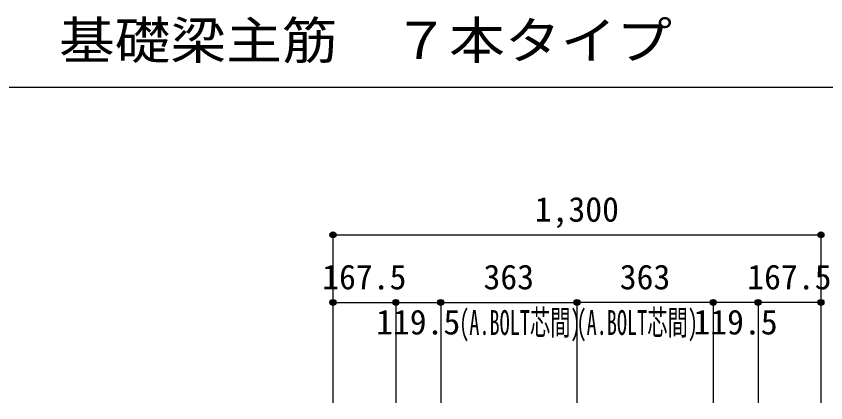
# Model space of a CAD drawing. Units: millimetres at full size, sheet at 1:30. Extents: x -5973 to 5954, y -4195 to 4201.
# Drawn here: x -942 to 1215, y -1062 to -33 of the extents above; entities that cross this region are included whole.
import ezdxf
from ezdxf.enums import TextEntityAlignment as Align

# ---------------------------------------------------------------- set-up
doc = ezdxf.new("R2010")
doc.units = ezdxf.units.MM
doc.header["$LTSCALE"] = 30
doc.header["$PDMODE"] = 32
doc.header["$PDSIZE"] = 15
for name, color, linetype in [('0-7_文字', 4, 'Continuous'), ('0-D_寸法', 4, 'Continuous'), ('6-7_文字', 7, 'Continuous'), ('F-0_枠', 6, 'Continuous')]:
    doc.layers.add(name, color=color, linetype=linetype)
doc.styles.add('ＭＳ ゴシック', font='')
doc.styles.get('ＭＳ ゴシック').set_extended_font_data('MS Gothic')

msp = doc.modelspace()

# ---------------------------------------------------------------- linework, layer by layer
at = {"layer": '0-D_寸法'}
for p, q in [((-97.56, -615.12), (-97.56, -795.12)), ((-97.56, -615.12), (-97.56, -795.12)), ((-97.56, -615.12), (1202.44, -615.12)), ((-97.56, -615.12), (1202.44, -615.12)), ((1202.44, -615.12), (1202.44, -1062.16)), ((-97.56, -795.12), (69.94, -795.12)), ((-97.56, -795.12), (-97.56, -1062.16)), ((69.94, -795.12), (69.94, -1062.16)), ((69.94, -795.12), (189.44, -795.12)), ((189.44, -795.12), (189.44, -1062.16)), ((189.44, -795.12), (552.44, -795.12)), ((915.44, -795.12), (552.44, -795.12)), ((552.44, -795.12), (552.44, -1062.16)), ((1034.94, -795.12), (915.44, -795.12)), ((915.44, -795.12), (915.44, -1062.16)), ((1202.44, -795.12), (1034.94, -795.12)), ((1034.94, -795.12), (1034.94, -1062.16)), ((1202.44, -795.12), (1202.44, -1062.16))]:
    msp.add_line(p, q, dxfattribs=at)
for centre, radius in [((-97.56, -615.12), 8), ((-97.56, -615.12), 7.2), ((-97.56, -615.12), 6.4), ((-97.56, -615.12), 5.6), ((-97.56, -615.12), 4.8), ((-97.56, -615.12), 4), ((-97.56, -615.12), 3.2), ((-97.56, -615.12), 2.4), ((-97.56, -615.12), 1.6), ((-97.56, -615.12), 0.8), ((1202.44, -615.12), 8), ((1202.44, -615.12), 7.2), ((1202.44, -615.12), 6.4), ((1202.44, -615.12), 5.6), ((1202.44, -615.12), 4.8), ((1202.44, -615.12), 4), ((1202.44, -615.12), 3.2), ((1202.44, -615.12), 2.4), ((1202.44, -615.12), 1.6), ((1202.44, -615.12), 0.8), ((-97.56, -795.12), 8), ((-97.56, -795.12), 7.2), ((-97.56, -795.12), 6.4), ((-97.56, -795.12), 5.6), ((-97.56, -795.12), 4.8), ((-97.56, -795.12), 4), ((-97.56, -795.12), 3.2), ((-97.56, -795.12), 2.4), ((-97.56, -795.12), 1.6), ((-97.56, -795.12), 0.8), ((69.94, -795.12), 8), ((69.94, -795.12), 7.2), ((69.94, -795.12), 6.4), ((69.94, -795.12), 5.6), ((69.94, -795.12), 4.8), ((69.94, -795.12), 4), ((69.94, -795.12), 3.2), ((69.94, -795.12), 2.4), ((69.94, -795.12), 1.6), ((69.94, -795.12), 0.8), ((189.44, -795.12), 8), ((189.44, -795.12), 7.2), ((189.44, -795.12), 6.4), ((189.44, -795.12), 5.6), ((189.44, -795.12), 4.8), ((189.44, -795.12), 4), ((189.44, -795.12), 3.2), ((189.44, -795.12), 2.4), ((189.44, -795.12), 1.6), ((189.44, -795.12), 0.8), ((552.44, -795.12), 8), ((552.44, -795.12), 7.2), ((552.44, -795.12), 6.4), ((552.44, -795.12), 5.6), ((552.44, -795.12), 4.8), ((552.44, -795.12), 4), ((552.44, -795.12), 3.2), ((552.44, -795.12), 2.4), ((552.44, -795.12), 1.6), ((552.44, -795.12), 0.8), ((915.44, -795.12), 8), ((915.44, -795.12), 7.2), ((915.44, -795.12), 6.4), ((915.44, -795.12), 5.6), ((915.44, -795.12), 4.8), ((915.44, -795.12), 4), ((915.44, -795.12), 3.2), ((915.44, -795.12), 2.4), ((915.44, -795.12), 1.6), ((915.44, -795.12), 0.8), ((1034.94, -795.12), 8), ((1034.94, -795.12), 7.2), ((1034.94, -795.12), 6.4), ((1034.94, -795.12), 5.6), ((1034.94, -795.12), 4.8), ((1034.94, -795.12), 4), ((1034.94, -795.12), 3.2), ((1034.94, -795.12), 2.4), ((1034.94, -795.12), 1.6), ((1034.94, -795.12), 0.8), ((1202.44, -795.12), 8), ((1202.44, -795.12), 7.2), ((1202.44, -795.12), 6.4), ((1202.44, -795.12), 5.6), ((1202.44, -795.12), 4.8), ((1202.44, -795.12), 4), ((1202.44, -795.12), 3.2), ((1202.44, -795.12), 2.4), ((1202.44, -795.12), 1.6), ((1202.44, -795.12), 0.8)]:
    msp.add_circle(centre, radius, dxfattribs=at)
at = {"layer": '0-D_寸法', "color": 7}
for p in [(-97.56, -615.12), (-97.56, -615.12), (1202.44, -615.12), (-97.56, -795.12), (69.94, -795.12), (189.44, -795.12), (552.44, -795.12), (915.44, -795.12), (1034.94, -795.12), (1202.44, -795.12)]:
    msp.add_point(p, dxfattribs=at)
at = {"layer": 'F-0_枠', "color": 2}
msp.add_line((-5972.88, -222.05), (3723.6, -222.05), dxfattribs=at)

# ---------------------------------------------------------------- texts
at = {"layer": '0-7_文字', "style": 'ＭＳ ゴシック', "width": 0.6}
for p in [(238.69, -901.4), (551.18, -901.4)]:
    msp.add_text('(A.BOLT芯間)', height=65.98, dxfattribs=at).set_placement(p, align=Align.BOTTOM_LEFT)
at = {"layer": '0-D_寸法', "style": 'ＭＳ ゴシック'}
for s, p in [('1,300', (439.94, -600.12)), ('167.5', (-126.31, -780.12)), ('363', (303.44, -780.12)), ('363', (666.44, -780.12)), ('167.5', (1006.19, -780.12)), ('119.5', (17.19, -900.12)), ('119.5', (862.69, -900.12))]:
    msp.add_text(s, height=65.98, dxfattribs=at).set_placement(p, align=Align.BOTTOM_LEFT)
at = {"layer": '6-7_文字', "color": 2, "style": 'ＭＳ ゴシック', "width": 1.1}
msp.add_text('\u3000\u3000基礎梁主筋\u3000７本タイプ', height=98.97, dxfattribs=at).set_placement((-1124.64, -177.05), align=Align.BOTTOM_LEFT)

doc.saveas('drawing.dxf')
